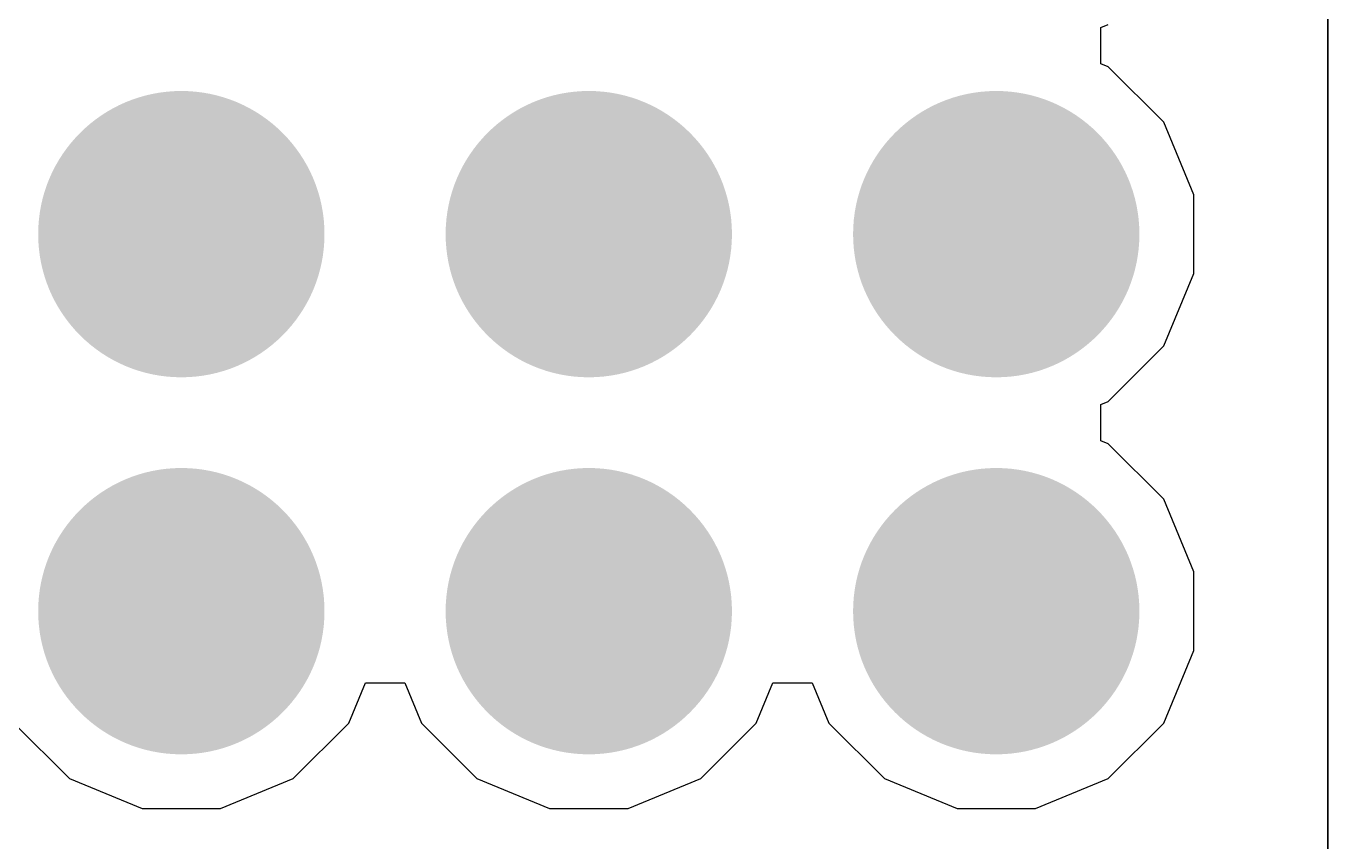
# Model space of a CAD drawing. Header units: inches. Extents: x -3 to 5259, y -3 to 5282.
# Drawn here: x 121.189 to 124.841, y 46.8 to 49.089 of the extents above; entities that cross this region are included whole.
import ezdxf

# ---------------------------------------------------------------- set-up
doc = ezdxf.new("R2010")
doc.units = ezdxf.units.IN
for name, color, linetype in [('Bottom Layer', 5, 'Continuous'), ('Bottom Solder', 6, 'Continuous'), ('Drill Drawing', 1, 'Continuous'), ('Layer 1', 16, 'Continuous'), ('Layer 2', 76, 'Continuous'), ('Top Layer', 1, 'Continuous'), ('Top Solder', 216, 'Continuous'), ('Via Holes', 16, 'Continuous')]:
    doc.layers.add(name, color=color, linetype=linetype)

msp = doc.modelspace()

# ---------------------------------------------------------------- hatches: boundary and pattern name
at = {"layer": 'Bottom Layer'}
h = msp.add_hatch(color=5, dxfattribs=at)
edge = h.paths.add_edge_path()
edge.add_arc((121.6245, 48.5048), 0.3, 0, 360)
h = msp.add_hatch(color=5, dxfattribs=at)
edge = h.paths.add_edge_path()
edge.add_arc((122.7675, 48.5048), 0.3, 0, 360)
h = msp.add_hatch(color=5, dxfattribs=at)
edge = h.paths.add_edge_path()
edge.add_arc((123.9105, 48.5048), 0.3, 0, 360)
h = msp.add_hatch(color=5, dxfattribs=at)
edge = h.paths.add_edge_path()
edge.add_arc((121.6245, 47.4471), 0.3, 0, 360)
h = msp.add_hatch(color=5, dxfattribs=at)
edge = h.paths.add_edge_path()
edge.add_arc((122.7675, 47.4471), 0.3, 0, 360)
h = msp.add_hatch(color=5, dxfattribs=at)
edge = h.paths.add_edge_path()
edge.add_arc((123.9105, 47.4471), 0.3, 0, 360)
at = {"layer": 'Bottom Solder'}
h = msp.add_hatch(color=6, dxfattribs=at)
edge = h.paths.add_edge_path()
edge.add_arc((121.6245, 48.5048), 0.4016, 0, 360)
h = msp.add_hatch(color=6, dxfattribs=at)
edge = h.paths.add_edge_path()
edge.add_arc((122.7675, 48.5048), 0.4016, 0, 360)
h = msp.add_hatch(color=6, dxfattribs=at)
edge = h.paths.add_edge_path()
edge.add_arc((123.9105, 48.5048), 0.4016, 0, 360)
h = msp.add_hatch(color=6, dxfattribs=at)
edge = h.paths.add_edge_path()
edge.add_arc((121.6245, 47.4471), 0.4016, 0, 360)
h = msp.add_hatch(color=6, dxfattribs=at)
edge = h.paths.add_edge_path()
edge.add_arc((122.7675, 47.4471), 0.4016, 0, 360)
h = msp.add_hatch(color=6, dxfattribs=at)
edge = h.paths.add_edge_path()
edge.add_arc((123.9105, 47.4471), 0.4016, 0, 360)
at = {"layer": 'Layer 1'}
h = msp.add_hatch(color=16, dxfattribs=at)
edge = h.paths.add_edge_path()
edge.add_arc((121.6245, 48.5048), 0.3, 0, 360)
h = msp.add_hatch(color=16, dxfattribs=at)
edge = h.paths.add_edge_path()
edge.add_arc((122.7675, 48.5048), 0.3, 0, 360)
h = msp.add_hatch(color=16, dxfattribs=at)
edge = h.paths.add_edge_path()
edge.add_arc((123.9105, 48.5048), 0.3, 0, 360)
h = msp.add_hatch(color=16, dxfattribs=at)
edge = h.paths.add_edge_path()
edge.add_arc((121.6245, 47.4471), 0.3, 0, 360)
h = msp.add_hatch(color=16, dxfattribs=at)
edge = h.paths.add_edge_path()
edge.add_arc((122.7675, 47.4471), 0.3, 0, 360)
h = msp.add_hatch(color=16, dxfattribs=at)
edge = h.paths.add_edge_path()
edge.add_arc((123.9105, 47.4471), 0.3, 0, 360)
at = {"layer": 'Layer 2'}
h = msp.add_hatch(color=76, dxfattribs=at)
edge = h.paths.add_edge_path()
edge.add_arc((121.6245, 48.5048), 0.3, 0, 360)
h = msp.add_hatch(color=76, dxfattribs=at)
edge = h.paths.add_edge_path()
edge.add_arc((122.7675, 48.5048), 0.3, 0, 360)
h = msp.add_hatch(color=76, dxfattribs=at)
edge = h.paths.add_edge_path()
edge.add_arc((123.9105, 48.5048), 0.3, 0, 360)
h = msp.add_hatch(color=76, dxfattribs=at)
edge = h.paths.add_edge_path()
edge.add_arc((121.6245, 47.4471), 0.3, 0, 360)
h = msp.add_hatch(color=76, dxfattribs=at)
edge = h.paths.add_edge_path()
edge.add_arc((122.7675, 47.4471), 0.3, 0, 360)
h = msp.add_hatch(color=76, dxfattribs=at)
edge = h.paths.add_edge_path()
edge.add_arc((123.9105, 47.4471), 0.3, 0, 360)
at = {"layer": 'Top Layer'}
h = msp.add_hatch(color=1, dxfattribs=at)
edge = h.paths.add_edge_path()
edge.add_arc((121.6245, 48.5048), 0.3, 0, 360)
h = msp.add_hatch(color=1, dxfattribs=at)
edge = h.paths.add_edge_path()
edge.add_arc((122.7675, 48.5048), 0.3, 0, 360)
h = msp.add_hatch(color=1, dxfattribs=at)
edge = h.paths.add_edge_path()
edge.add_arc((123.9105, 48.5048), 0.3, 0, 360)
h = msp.add_hatch(color=1, dxfattribs=at)
edge = h.paths.add_edge_path()
edge.add_arc((121.6245, 47.4471), 0.3, 0, 360)
h = msp.add_hatch(color=1, dxfattribs=at)
edge = h.paths.add_edge_path()
edge.add_arc((122.7675, 47.4471), 0.3, 0, 360)
h = msp.add_hatch(color=1, dxfattribs=at)
edge = h.paths.add_edge_path()
edge.add_arc((123.9105, 47.4471), 0.3, 0, 360)
at = {"layer": 'Top Solder'}
h = msp.add_hatch(color=216, dxfattribs=at)
edge = h.paths.add_edge_path()
edge.add_arc((121.6245, 48.5048), 0.4016, 0, 360)
h = msp.add_hatch(color=216, dxfattribs=at)
edge = h.paths.add_edge_path()
edge.add_arc((122.7675, 48.5048), 0.4016, 0, 360)
h = msp.add_hatch(color=216, dxfattribs=at)
edge = h.paths.add_edge_path()
edge.add_arc((123.9105, 48.5048), 0.4016, 0, 360)
h = msp.add_hatch(color=216, dxfattribs=at)
edge = h.paths.add_edge_path()
edge.add_arc((121.6245, 47.4471), 0.4016, 0, 360)
h = msp.add_hatch(color=216, dxfattribs=at)
edge = h.paths.add_edge_path()
edge.add_arc((122.7675, 47.4471), 0.4016, 0, 360)
h = msp.add_hatch(color=216, dxfattribs=at)
edge = h.paths.add_edge_path()
edge.add_arc((123.9105, 47.4471), 0.4016, 0, 360)
at = {"layer": 'Via Holes'}
h = msp.add_hatch(color=7, dxfattribs=at)
edge = h.paths.add_edge_path()
edge.add_arc((121.6245, 48.5048), 0.15, 0, 360)
h = msp.add_hatch(color=7, dxfattribs=at)
edge = h.paths.add_edge_path()
edge.add_arc((122.7675, 48.5048), 0.15, 0, 360)
h = msp.add_hatch(color=7, dxfattribs=at)
edge = h.paths.add_edge_path()
edge.add_arc((123.9105, 48.5048), 0.15, 0, 360)
h = msp.add_hatch(color=7, dxfattribs=at)
edge = h.paths.add_edge_path()
edge.add_arc((121.6245, 47.4471), 0.15, 0, 360)
h = msp.add_hatch(color=7, dxfattribs=at)
edge = h.paths.add_edge_path()
edge.add_arc((122.7675, 47.4471), 0.15, 0, 360)
h = msp.add_hatch(color=7, dxfattribs=at)
edge = h.paths.add_edge_path()
edge.add_arc((123.9105, 47.4471), 0.15, 0, 360)

# ---------------------------------------------------------------- linework, layer by layer
at = {"layer": 'Bottom Layer'}
for p, q in [((124.841, 50.6205), (124.841, 34.29)), ((124.841, 34.29), (124.841, 50.6205)), ((124.841, 34.29), (124.841, 50.6205))]:
    msp.add_line(p, q, dxfattribs=at)
at = {"layer": 'Drill Drawing'}
for points in [[(121.4975, 48.6318, 0.0508, 0.0508, 0), (121.4975, 48.7588, 0.0508, 0.0508, 0)], [(121.4975, 48.7588, 0.0508, 0.0508, 0), (121.7515, 48.7588, 0.0508, 0.0508, 0)], [(121.7515, 48.6318, 0.0508, 0.0508, 0), (121.7515, 48.7588, 0.0508, 0.0508, 0)], [(122.6405, 48.6318, 0.0508, 0.0508, 0), (122.6405, 48.7588, 0.0508, 0.0508, 0)], [(122.6405, 48.7588, 0.0508, 0.0508, 0), (122.8945, 48.7588, 0.0508, 0.0508, 0)], [(122.8945, 48.6318, 0.0508, 0.0508, 0), (122.8945, 48.7588, 0.0508, 0.0508, 0)], [(123.7835, 48.6318, 0.0508, 0.0508, 0), (123.7835, 48.7588, 0.0508, 0.0508, 0)], [(123.7835, 48.7588, 0.0508, 0.0508, 0), (124.0375, 48.7588, 0.0508, 0.0508, 0)], [(124.0375, 48.6318, 0.0508, 0.0508, 0), (124.0375, 48.7588, 0.0508, 0.0508, 0)], [(121.3705, 48.3778, 0.0508, 0.0508, 0), (121.3705, 48.6318, 0.0508, 0.0508, 0)], [(121.3705, 48.6318, 0.0508, 0.0508, 0), (121.4975, 48.6318, 0.0508, 0.0508, 0)], [(121.5483, 48.581, 0.0508, 0.0508, 0), (121.5483, 48.6572, 0.0508, 0.0508, 0)], [(121.5483, 48.6572, 0.0508, 0.0508, 0), (121.7007, 48.6572, 0.0508, 0.0508, 0)], [(121.7007, 48.581, 0.0508, 0.0508, 0), (121.7007, 48.6572, 0.0508, 0.0508, 0)], [(121.7515, 48.6318, 0.0508, 0.0508, 0), (121.8785, 48.6318, 0.0508, 0.0508, 0)], [(121.8785, 48.3778, 0.0508, 0.0508, 0), (121.8785, 48.6318, 0.0508, 0.0508, 0)], [(122.5135, 48.3778, 0.0508, 0.0508, 0), (122.5135, 48.6318, 0.0508, 0.0508, 0)], [(122.5135, 48.6318, 0.0508, 0.0508, 0), (122.6405, 48.6318, 0.0508, 0.0508, 0)], [(122.6913, 48.581, 0.0508, 0.0508, 0), (122.6913, 48.6572, 0.0508, 0.0508, 0)], [(122.6913, 48.6572, 0.0508, 0.0508, 0), (122.8437, 48.6572, 0.0508, 0.0508, 0)], [(122.8437, 48.581, 0.0508, 0.0508, 0), (122.8437, 48.6572, 0.0508, 0.0508, 0)], [(122.8945, 48.6318, 0.0508, 0.0508, 0), (123.0215, 48.6318, 0.0508, 0.0508, 0)], [(123.0215, 48.3778, 0.0508, 0.0508, 0), (123.0215, 48.6318, 0.0508, 0.0508, 0)], [(123.6565, 48.3778, 0.0508, 0.0508, 0), (123.6565, 48.6318, 0.0508, 0.0508, 0)], [(123.6565, 48.6318, 0.0508, 0.0508, 0), (123.7835, 48.6318, 0.0508, 0.0508, 0)], [(123.8343, 48.581, 0.0508, 0.0508, 0), (123.8343, 48.6572, 0.0508, 0.0508, 0)], [(123.8343, 48.6572, 0.0508, 0.0508, 0), (123.9867, 48.6572, 0.0508, 0.0508, 0)], [(123.9867, 48.581, 0.0508, 0.0508, 0), (123.9867, 48.6572, 0.0508, 0.0508, 0)], [(124.0375, 48.6318, 0.0508, 0.0508, 0), (124.1645, 48.6318, 0.0508, 0.0508, 0)], [(124.1645, 48.3778, 0.0508, 0.0508, 0), (124.1645, 48.6318, 0.0508, 0.0508, 0)], [(121.4721, 48.4286, 0.0508, 0.0508, 0), (121.4721, 48.581, 0.0508, 0.0508, 0)], [(121.4721, 48.581, 0.0508, 0.0508, 0), (121.5483, 48.581, 0.0508, 0.0508, 0)], [(121.7007, 48.581, 0.0508, 0.0508, 0), (121.7769, 48.581, 0.0508, 0.0508, 0)], [(121.7769, 48.4286, 0.0508, 0.0508, 0), (121.7769, 48.581, 0.0508, 0.0508, 0)], [(122.6151, 48.4286, 0.0508, 0.0508, 0), (122.6151, 48.581, 0.0508, 0.0508, 0)], [(122.6151, 48.581, 0.0508, 0.0508, 0), (122.6913, 48.581, 0.0508, 0.0508, 0)], [(122.8437, 48.581, 0.0508, 0.0508, 0), (122.9199, 48.581, 0.0508, 0.0508, 0)], [(122.9199, 48.4286, 0.0508, 0.0508, 0), (122.9199, 48.581, 0.0508, 0.0508, 0)], [(123.7581, 48.4286, 0.0508, 0.0508, 0), (123.7581, 48.581, 0.0508, 0.0508, 0)], [(123.7581, 48.581, 0.0508, 0.0508, 0), (123.8343, 48.581, 0.0508, 0.0508, 0)], [(123.9867, 48.581, 0.0508, 0.0508, 0), (124.0629, 48.581, 0.0508, 0.0508, 0)], [(124.0629, 48.4286, 0.0508, 0.0508, 0), (124.0629, 48.581, 0.0508, 0.0508, 0)], [(121.4721, 48.4286, 0.0508, 0.0508, 0), (121.5483, 48.4286, 0.0508, 0.0508, 0)], [(121.5483, 48.3524, 0.0508, 0.0508, 0), (121.5483, 48.4286, 0.0508, 0.0508, 0)], [(121.7007, 48.4286, 0.0508, 0.0508, 0), (121.7769, 48.4286, 0.0508, 0.0508, 0)], [(121.7007, 48.3524, 0.0508, 0.0508, 0), (121.7007, 48.4286, 0.0508, 0.0508, 0)], [(122.6151, 48.4286, 0.0508, 0.0508, 0), (122.6913, 48.4286, 0.0508, 0.0508, 0)], [(122.6913, 48.3524, 0.0508, 0.0508, 0), (122.6913, 48.4286, 0.0508, 0.0508, 0)], [(122.8437, 48.4286, 0.0508, 0.0508, 0), (122.9199, 48.4286, 0.0508, 0.0508, 0)], [(122.8437, 48.3524, 0.0508, 0.0508, 0), (122.8437, 48.4286, 0.0508, 0.0508, 0)], [(123.7581, 48.4286, 0.0508, 0.0508, 0), (123.8343, 48.4286, 0.0508, 0.0508, 0)], [(123.8343, 48.3524, 0.0508, 0.0508, 0), (123.8343, 48.4286, 0.0508, 0.0508, 0)], [(123.9867, 48.4286, 0.0508, 0.0508, 0), (124.0629, 48.4286, 0.0508, 0.0508, 0)], [(123.9867, 48.3524, 0.0508, 0.0508, 0), (123.9867, 48.4286, 0.0508, 0.0508, 0)], [(121.3705, 48.3778, 0.0508, 0.0508, 0), (121.4975, 48.3778, 0.0508, 0.0508, 0)], [(121.4975, 48.2508, 0.0508, 0.0508, 0), (121.4975, 48.3778, 0.0508, 0.0508, 0)], [(121.7515, 48.3778, 0.0508, 0.0508, 0), (121.8785, 48.3778, 0.0508, 0.0508, 0)], [(121.7515, 48.2508, 0.0508, 0.0508, 0), (121.7515, 48.3778, 0.0508, 0.0508, 0)], [(122.5135, 48.3778, 0.0508, 0.0508, 0), (122.6405, 48.3778, 0.0508, 0.0508, 0)], [(122.6405, 48.2508, 0.0508, 0.0508, 0), (122.6405, 48.3778, 0.0508, 0.0508, 0)], [(122.8945, 48.3778, 0.0508, 0.0508, 0), (123.0215, 48.3778, 0.0508, 0.0508, 0)], [(122.8945, 48.2508, 0.0508, 0.0508, 0), (122.8945, 48.3778, 0.0508, 0.0508, 0)], [(123.6565, 48.3778, 0.0508, 0.0508, 0), (123.7835, 48.3778, 0.0508, 0.0508, 0)], [(123.7835, 48.2508, 0.0508, 0.0508, 0), (123.7835, 48.3778, 0.0508, 0.0508, 0)], [(124.0375, 48.3778, 0.0508, 0.0508, 0), (124.1645, 48.3778, 0.0508, 0.0508, 0)], [(124.0375, 48.2508, 0.0508, 0.0508, 0), (124.0375, 48.3778, 0.0508, 0.0508, 0)], [(121.5483, 48.3524, 0.0508, 0.0508, 0), (121.7007, 48.3524, 0.0508, 0.0508, 0)], [(122.6913, 48.3524, 0.0508, 0.0508, 0), (122.8437, 48.3524, 0.0508, 0.0508, 0)], [(123.8343, 48.3524, 0.0508, 0.0508, 0), (123.9867, 48.3524, 0.0508, 0.0508, 0)], [(121.4975, 48.2508, 0.0508, 0.0508, 0), (121.7515, 48.2508, 0.0508, 0.0508, 0)], [(122.6405, 48.2508, 0.0508, 0.0508, 0), (122.8945, 48.2508, 0.0508, 0.0508, 0)], [(123.7835, 48.2508, 0.0508, 0.0508, 0), (124.0375, 48.2508, 0.0508, 0.0508, 0)], [(121.4975, 47.5741, 0.0508, 0.0508, 0), (121.4975, 47.7011, 0.0508, 0.0508, 0)], [(121.4975, 47.7011, 0.0508, 0.0508, 0), (121.7515, 47.7011, 0.0508, 0.0508, 0)], [(121.7515, 47.5741, 0.0508, 0.0508, 0), (121.7515, 47.7011, 0.0508, 0.0508, 0)], [(122.6405, 47.5741, 0.0508, 0.0508, 0), (122.6405, 47.7011, 0.0508, 0.0508, 0)], [(122.6405, 47.7011, 0.0508, 0.0508, 0), (122.8945, 47.7011, 0.0508, 0.0508, 0)], [(122.8945, 47.5741, 0.0508, 0.0508, 0), (122.8945, 47.7011, 0.0508, 0.0508, 0)], [(123.7835, 47.5741, 0.0508, 0.0508, 0), (123.7835, 47.7011, 0.0508, 0.0508, 0)], [(123.7835, 47.7011, 0.0508, 0.0508, 0), (124.0375, 47.7011, 0.0508, 0.0508, 0)], [(124.0375, 47.5741, 0.0508, 0.0508, 0), (124.0375, 47.7011, 0.0508, 0.0508, 0)], [(121.5483, 47.5233, 0.0508, 0.0508, 0), (121.5483, 47.5995, 0.0508, 0.0508, 0)], [(121.5483, 47.5995, 0.0508, 0.0508, 0), (121.7007, 47.5995, 0.0508, 0.0508, 0)], [(121.7007, 47.5233, 0.0508, 0.0508, 0), (121.7007, 47.5995, 0.0508, 0.0508, 0)], [(122.6913, 47.5233, 0.0508, 0.0508, 0), (122.6913, 47.5995, 0.0508, 0.0508, 0)], [(122.6913, 47.5995, 0.0508, 0.0508, 0), (122.8437, 47.5995, 0.0508, 0.0508, 0)], [(122.8437, 47.5233, 0.0508, 0.0508, 0), (122.8437, 47.5995, 0.0508, 0.0508, 0)], [(123.8343, 47.5233, 0.0508, 0.0508, 0), (123.8343, 47.5995, 0.0508, 0.0508, 0)], [(123.8343, 47.5995, 0.0508, 0.0508, 0), (123.9867, 47.5995, 0.0508, 0.0508, 0)], [(123.9867, 47.5233, 0.0508, 0.0508, 0), (123.9867, 47.5995, 0.0508, 0.0508, 0)], [(121.3705, 47.3201, 0.0508, 0.0508, 0), (121.3705, 47.5741, 0.0508, 0.0508, 0)], [(121.3705, 47.5741, 0.0508, 0.0508, 0), (121.4975, 47.5741, 0.0508, 0.0508, 0)], [(121.7515, 47.5741, 0.0508, 0.0508, 0), (121.8785, 47.5741, 0.0508, 0.0508, 0)], [(121.8785, 47.3201, 0.0508, 0.0508, 0), (121.8785, 47.5741, 0.0508, 0.0508, 0)], [(122.5135, 47.3201, 0.0508, 0.0508, 0), (122.5135, 47.5741, 0.0508, 0.0508, 0)], [(122.5135, 47.5741, 0.0508, 0.0508, 0), (122.6405, 47.5741, 0.0508, 0.0508, 0)], [(122.8945, 47.5741, 0.0508, 0.0508, 0), (123.0215, 47.5741, 0.0508, 0.0508, 0)], [(123.0215, 47.3201, 0.0508, 0.0508, 0), (123.0215, 47.5741, 0.0508, 0.0508, 0)], [(123.6565, 47.3201, 0.0508, 0.0508, 0), (123.6565, 47.5741, 0.0508, 0.0508, 0)], [(123.6565, 47.5741, 0.0508, 0.0508, 0), (123.7835, 47.5741, 0.0508, 0.0508, 0)], [(124.0375, 47.5741, 0.0508, 0.0508, 0), (124.1645, 47.5741, 0.0508, 0.0508, 0)], [(124.1645, 47.3201, 0.0508, 0.0508, 0), (124.1645, 47.5741, 0.0508, 0.0508, 0)], [(121.4721, 47.3709, 0.0508, 0.0508, 0), (121.4721, 47.5233, 0.0508, 0.0508, 0)], [(121.4721, 47.5233, 0.0508, 0.0508, 0), (121.5483, 47.5233, 0.0508, 0.0508, 0)], [(121.7007, 47.5233, 0.0508, 0.0508, 0), (121.7769, 47.5233, 0.0508, 0.0508, 0)], [(121.7769, 47.3709, 0.0508, 0.0508, 0), (121.7769, 47.5233, 0.0508, 0.0508, 0)], [(122.6151, 47.3709, 0.0508, 0.0508, 0), (122.6151, 47.5233, 0.0508, 0.0508, 0)], [(122.6151, 47.5233, 0.0508, 0.0508, 0), (122.6913, 47.5233, 0.0508, 0.0508, 0)], [(122.8437, 47.5233, 0.0508, 0.0508, 0), (122.9199, 47.5233, 0.0508, 0.0508, 0)], [(122.9199, 47.3709, 0.0508, 0.0508, 0), (122.9199, 47.5233, 0.0508, 0.0508, 0)], [(123.7581, 47.3709, 0.0508, 0.0508, 0), (123.7581, 47.5233, 0.0508, 0.0508, 0)], [(123.7581, 47.5233, 0.0508, 0.0508, 0), (123.8343, 47.5233, 0.0508, 0.0508, 0)], [(123.9867, 47.5233, 0.0508, 0.0508, 0), (124.0629, 47.5233, 0.0508, 0.0508, 0)], [(124.0629, 47.3709, 0.0508, 0.0508, 0), (124.0629, 47.5233, 0.0508, 0.0508, 0)], [(121.4721, 47.3709, 0.0508, 0.0508, 0), (121.5483, 47.3709, 0.0508, 0.0508, 0)], [(121.5483, 47.2947, 0.0508, 0.0508, 0), (121.5483, 47.3709, 0.0508, 0.0508, 0)], [(121.7007, 47.3709, 0.0508, 0.0508, 0), (121.7769, 47.3709, 0.0508, 0.0508, 0)], [(121.7007, 47.2947, 0.0508, 0.0508, 0), (121.7007, 47.3709, 0.0508, 0.0508, 0)], [(122.6151, 47.3709, 0.0508, 0.0508, 0), (122.6913, 47.3709, 0.0508, 0.0508, 0)], [(122.6913, 47.2947, 0.0508, 0.0508, 0), (122.6913, 47.3709, 0.0508, 0.0508, 0)], [(122.8437, 47.3709, 0.0508, 0.0508, 0), (122.9199, 47.3709, 0.0508, 0.0508, 0)], [(122.8437, 47.2947, 0.0508, 0.0508, 0), (122.8437, 47.3709, 0.0508, 0.0508, 0)], [(123.7581, 47.3709, 0.0508, 0.0508, 0), (123.8343, 47.3709, 0.0508, 0.0508, 0)], [(123.8343, 47.2947, 0.0508, 0.0508, 0), (123.8343, 47.3709, 0.0508, 0.0508, 0)], [(123.9867, 47.3709, 0.0508, 0.0508, 0), (124.0629, 47.3709, 0.0508, 0.0508, 0)], [(123.9867, 47.2947, 0.0508, 0.0508, 0), (123.9867, 47.3709, 0.0508, 0.0508, 0)], [(121.3705, 47.3201, 0.0508, 0.0508, 0), (121.4975, 47.3201, 0.0508, 0.0508, 0)], [(121.4975, 47.1931, 0.0508, 0.0508, 0), (121.4975, 47.3201, 0.0508, 0.0508, 0)], [(121.7515, 47.3201, 0.0508, 0.0508, 0), (121.8785, 47.3201, 0.0508, 0.0508, 0)], [(121.7515, 47.1931, 0.0508, 0.0508, 0), (121.7515, 47.3201, 0.0508, 0.0508, 0)], [(122.5135, 47.3201, 0.0508, 0.0508, 0), (122.6405, 47.3201, 0.0508, 0.0508, 0)], [(122.6405, 47.1931, 0.0508, 0.0508, 0), (122.6405, 47.3201, 0.0508, 0.0508, 0)], [(122.8945, 47.3201, 0.0508, 0.0508, 0), (123.0215, 47.3201, 0.0508, 0.0508, 0)], [(122.8945, 47.1931, 0.0508, 0.0508, 0), (122.8945, 47.3201, 0.0508, 0.0508, 0)], [(123.6565, 47.3201, 0.0508, 0.0508, 0), (123.7835, 47.3201, 0.0508, 0.0508, 0)], [(123.7835, 47.1931, 0.0508, 0.0508, 0), (123.7835, 47.3201, 0.0508, 0.0508, 0)], [(124.0375, 47.3201, 0.0508, 0.0508, 0), (124.1645, 47.3201, 0.0508, 0.0508, 0)], [(124.0375, 47.1931, 0.0508, 0.0508, 0), (124.0375, 47.3201, 0.0508, 0.0508, 0)], [(121.5483, 47.2947, 0.0508, 0.0508, 0), (121.7007, 47.2947, 0.0508, 0.0508, 0)], [(122.6913, 47.2947, 0.0508, 0.0508, 0), (122.8437, 47.2947, 0.0508, 0.0508, 0)], [(123.8343, 47.2947, 0.0508, 0.0508, 0), (123.9867, 47.2947, 0.0508, 0.0508, 0)], [(121.4975, 47.1931, 0.0508, 0.0508, 0), (121.7515, 47.1931, 0.0508, 0.0508, 0)], [(122.6405, 47.1931, 0.0508, 0.0508, 0), (122.8945, 47.1931, 0.0508, 0.0508, 0)], [(123.7835, 47.1931, 0.0508, 0.0508, 0), (124.0375, 47.1931, 0.0508, 0.0508, 0)]]:
    msp.add_lwpolyline(points, format="xyseb", dxfattribs=at)
for points in [[(121.4848, 48.7588, 0.0254, 0.0254, 1), (121.5102, 48.7588, 0.0254, 0.0254, 1)], [(121.4848, 48.7588, 0.0254, 0.0254, 1), (121.5102, 48.7588, 0.0254, 0.0254, 1)], [(121.7388, 48.7588, 0.0254, 0.0254, 1), (121.7642, 48.7588, 0.0254, 0.0254, 1)], [(121.7388, 48.7588, 0.0254, 0.0254, 1), (121.7642, 48.7588, 0.0254, 0.0254, 1)], [(122.6278, 48.7588, 0.0254, 0.0254, 1), (122.6532, 48.7588, 0.0254, 0.0254, 1)], [(122.6278, 48.7588, 0.0254, 0.0254, 1), (122.6532, 48.7588, 0.0254, 0.0254, 1)], [(122.8818, 48.7588, 0.0254, 0.0254, 1), (122.9072, 48.7588, 0.0254, 0.0254, 1)], [(122.8818, 48.7588, 0.0254, 0.0254, 1), (122.9072, 48.7588, 0.0254, 0.0254, 1)], [(123.7708, 48.7588, 0.0254, 0.0254, 1), (123.7962, 48.7588, 0.0254, 0.0254, 1)], [(123.7708, 48.7588, 0.0254, 0.0254, 1), (123.7962, 48.7588, 0.0254, 0.0254, 1)], [(124.0248, 48.7588, 0.0254, 0.0254, 1), (124.0502, 48.7588, 0.0254, 0.0254, 1)], [(124.0248, 48.7588, 0.0254, 0.0254, 1), (124.0502, 48.7588, 0.0254, 0.0254, 1)], [(121.3578, 48.6318, 0.0254, 0.0254, 1), (121.3832, 48.6318, 0.0254, 0.0254, 1)], [(121.3578, 48.6318, 0.0254, 0.0254, 1), (121.3832, 48.6318, 0.0254, 0.0254, 1)], [(121.4848, 48.6318, 0.0254, 0.0254, 1), (121.5102, 48.6318, 0.0254, 0.0254, 1)], [(121.4848, 48.6318, 0.0254, 0.0254, 1), (121.5102, 48.6318, 0.0254, 0.0254, 1)], [(121.5356, 48.6572, 0.0254, 0.0254, 1), (121.561, 48.6572, 0.0254, 0.0254, 1)], [(121.5356, 48.6572, 0.0254, 0.0254, 1), (121.561, 48.6572, 0.0254, 0.0254, 1)], [(121.688, 48.6572, 0.0254, 0.0254, 1), (121.7134, 48.6572, 0.0254, 0.0254, 1)], [(121.688, 48.6572, 0.0254, 0.0254, 1), (121.7134, 48.6572, 0.0254, 0.0254, 1)], [(121.7388, 48.6318, 0.0254, 0.0254, 1), (121.7642, 48.6318, 0.0254, 0.0254, 1)], [(121.7388, 48.6318, 0.0254, 0.0254, 1), (121.7642, 48.6318, 0.0254, 0.0254, 1)], [(121.8658, 48.6318, 0.0254, 0.0254, 1), (121.8912, 48.6318, 0.0254, 0.0254, 1)], [(121.8658, 48.6318, 0.0254, 0.0254, 1), (121.8912, 48.6318, 0.0254, 0.0254, 1)], [(122.5008, 48.6318, 0.0254, 0.0254, 1), (122.5262, 48.6318, 0.0254, 0.0254, 1)], [(122.5008, 48.6318, 0.0254, 0.0254, 1), (122.5262, 48.6318, 0.0254, 0.0254, 1)], [(122.6278, 48.6318, 0.0254, 0.0254, 1), (122.6532, 48.6318, 0.0254, 0.0254, 1)], [(122.6278, 48.6318, 0.0254, 0.0254, 1), (122.6532, 48.6318, 0.0254, 0.0254, 1)], [(122.6786, 48.6572, 0.0254, 0.0254, 1), (122.704, 48.6572, 0.0254, 0.0254, 1)], [(122.6786, 48.6572, 0.0254, 0.0254, 1), (122.704, 48.6572, 0.0254, 0.0254, 1)], [(122.831, 48.6572, 0.0254, 0.0254, 1), (122.8564, 48.6572, 0.0254, 0.0254, 1)], [(122.831, 48.6572, 0.0254, 0.0254, 1), (122.8564, 48.6572, 0.0254, 0.0254, 1)], [(122.8818, 48.6318, 0.0254, 0.0254, 1), (122.9072, 48.6318, 0.0254, 0.0254, 1)], [(122.8818, 48.6318, 0.0254, 0.0254, 1), (122.9072, 48.6318, 0.0254, 0.0254, 1)], [(123.0088, 48.6318, 0.0254, 0.0254, 1), (123.0342, 48.6318, 0.0254, 0.0254, 1)], [(123.0088, 48.6318, 0.0254, 0.0254, 1), (123.0342, 48.6318, 0.0254, 0.0254, 1)], [(123.6438, 48.6318, 0.0254, 0.0254, 1), (123.6692, 48.6318, 0.0254, 0.0254, 1)], [(123.6438, 48.6318, 0.0254, 0.0254, 1), (123.6692, 48.6318, 0.0254, 0.0254, 1)], [(123.7708, 48.6318, 0.0254, 0.0254, 1), (123.7962, 48.6318, 0.0254, 0.0254, 1)], [(123.7708, 48.6318, 0.0254, 0.0254, 1), (123.7962, 48.6318, 0.0254, 0.0254, 1)], [(123.8216, 48.6572, 0.0254, 0.0254, 1), (123.847, 48.6572, 0.0254, 0.0254, 1)], [(123.8216, 48.6572, 0.0254, 0.0254, 1), (123.847, 48.6572, 0.0254, 0.0254, 1)], [(123.974, 48.6572, 0.0254, 0.0254, 1), (123.9994, 48.6572, 0.0254, 0.0254, 1)], [(123.974, 48.6572, 0.0254, 0.0254, 1), (123.9994, 48.6572, 0.0254, 0.0254, 1)], [(124.0248, 48.6318, 0.0254, 0.0254, 1), (124.0502, 48.6318, 0.0254, 0.0254, 1)], [(124.0248, 48.6318, 0.0254, 0.0254, 1), (124.0502, 48.6318, 0.0254, 0.0254, 1)], [(124.1518, 48.6318, 0.0254, 0.0254, 1), (124.1772, 48.6318, 0.0254, 0.0254, 1)], [(124.1518, 48.6318, 0.0254, 0.0254, 1), (124.1772, 48.6318, 0.0254, 0.0254, 1)], [(121.4594, 48.581, 0.0254, 0.0254, 1), (121.4848, 48.581, 0.0254, 0.0254, 1)], [(121.4594, 48.581, 0.0254, 0.0254, 1), (121.4848, 48.581, 0.0254, 0.0254, 1)], [(121.5356, 48.581, 0.0254, 0.0254, 1), (121.561, 48.581, 0.0254, 0.0254, 1)], [(121.5356, 48.581, 0.0254, 0.0254, 1), (121.561, 48.581, 0.0254, 0.0254, 1)], [(121.688, 48.581, 0.0254, 0.0254, 1), (121.7134, 48.581, 0.0254, 0.0254, 1)], [(121.688, 48.581, 0.0254, 0.0254, 1), (121.7134, 48.581, 0.0254, 0.0254, 1)], [(121.7642, 48.581, 0.0254, 0.0254, 1), (121.7896, 48.581, 0.0254, 0.0254, 1)], [(121.7642, 48.581, 0.0254, 0.0254, 1), (121.7896, 48.581, 0.0254, 0.0254, 1)], [(122.6024, 48.581, 0.0254, 0.0254, 1), (122.6278, 48.581, 0.0254, 0.0254, 1)], [(122.6024, 48.581, 0.0254, 0.0254, 1), (122.6278, 48.581, 0.0254, 0.0254, 1)], [(122.6786, 48.581, 0.0254, 0.0254, 1), (122.704, 48.581, 0.0254, 0.0254, 1)], [(122.6786, 48.581, 0.0254, 0.0254, 1), (122.704, 48.581, 0.0254, 0.0254, 1)], [(122.831, 48.581, 0.0254, 0.0254, 1), (122.8564, 48.581, 0.0254, 0.0254, 1)], [(122.831, 48.581, 0.0254, 0.0254, 1), (122.8564, 48.581, 0.0254, 0.0254, 1)], [(122.9072, 48.581, 0.0254, 0.0254, 1), (122.9326, 48.581, 0.0254, 0.0254, 1)], [(122.9072, 48.581, 0.0254, 0.0254, 1), (122.9326, 48.581, 0.0254, 0.0254, 1)], [(123.7454, 48.581, 0.0254, 0.0254, 1), (123.7708, 48.581, 0.0254, 0.0254, 1)], [(123.7454, 48.581, 0.0254, 0.0254, 1), (123.7708, 48.581, 0.0254, 0.0254, 1)], [(123.8216, 48.581, 0.0254, 0.0254, 1), (123.847, 48.581, 0.0254, 0.0254, 1)], [(123.8216, 48.581, 0.0254, 0.0254, 1), (123.847, 48.581, 0.0254, 0.0254, 1)], [(123.974, 48.581, 0.0254, 0.0254, 1), (123.9994, 48.581, 0.0254, 0.0254, 1)], [(123.974, 48.581, 0.0254, 0.0254, 1), (123.9994, 48.581, 0.0254, 0.0254, 1)], [(124.0502, 48.581, 0.0254, 0.0254, 1), (124.0756, 48.581, 0.0254, 0.0254, 1)], [(124.0502, 48.581, 0.0254, 0.0254, 1), (124.0756, 48.581, 0.0254, 0.0254, 1)], [(121.4594, 48.4286, 0.0254, 0.0254, 1), (121.4848, 48.4286, 0.0254, 0.0254, 1)], [(121.4594, 48.4286, 0.0254, 0.0254, 1), (121.4848, 48.4286, 0.0254, 0.0254, 1)], [(121.5356, 48.4286, 0.0254, 0.0254, 1), (121.561, 48.4286, 0.0254, 0.0254, 1)], [(121.5356, 48.4286, 0.0254, 0.0254, 1), (121.561, 48.4286, 0.0254, 0.0254, 1)], [(121.688, 48.4286, 0.0254, 0.0254, 1), (121.7134, 48.4286, 0.0254, 0.0254, 1)], [(121.688, 48.4286, 0.0254, 0.0254, 1), (121.7134, 48.4286, 0.0254, 0.0254, 1)], [(121.7642, 48.4286, 0.0254, 0.0254, 1), (121.7896, 48.4286, 0.0254, 0.0254, 1)], [(121.7642, 48.4286, 0.0254, 0.0254, 1), (121.7896, 48.4286, 0.0254, 0.0254, 1)], [(122.6024, 48.4286, 0.0254, 0.0254, 1), (122.6278, 48.4286, 0.0254, 0.0254, 1)], [(122.6024, 48.4286, 0.0254, 0.0254, 1), (122.6278, 48.4286, 0.0254, 0.0254, 1)], [(122.6786, 48.4286, 0.0254, 0.0254, 1), (122.704, 48.4286, 0.0254, 0.0254, 1)], [(122.6786, 48.4286, 0.0254, 0.0254, 1), (122.704, 48.4286, 0.0254, 0.0254, 1)], [(122.831, 48.4286, 0.0254, 0.0254, 1), (122.8564, 48.4286, 0.0254, 0.0254, 1)], [(122.831, 48.4286, 0.0254, 0.0254, 1), (122.8564, 48.4286, 0.0254, 0.0254, 1)], [(122.9072, 48.4286, 0.0254, 0.0254, 1), (122.9326, 48.4286, 0.0254, 0.0254, 1)], [(122.9072, 48.4286, 0.0254, 0.0254, 1), (122.9326, 48.4286, 0.0254, 0.0254, 1)], [(123.7454, 48.4286, 0.0254, 0.0254, 1), (123.7708, 48.4286, 0.0254, 0.0254, 1)], [(123.7454, 48.4286, 0.0254, 0.0254, 1), (123.7708, 48.4286, 0.0254, 0.0254, 1)], [(123.8216, 48.4286, 0.0254, 0.0254, 1), (123.847, 48.4286, 0.0254, 0.0254, 1)], [(123.8216, 48.4286, 0.0254, 0.0254, 1), (123.847, 48.4286, 0.0254, 0.0254, 1)], [(123.974, 48.4286, 0.0254, 0.0254, 1), (123.9994, 48.4286, 0.0254, 0.0254, 1)], [(123.974, 48.4286, 0.0254, 0.0254, 1), (123.9994, 48.4286, 0.0254, 0.0254, 1)], [(124.0502, 48.4286, 0.0254, 0.0254, 1), (124.0756, 48.4286, 0.0254, 0.0254, 1)], [(124.0502, 48.4286, 0.0254, 0.0254, 1), (124.0756, 48.4286, 0.0254, 0.0254, 1)], [(121.3578, 48.3778, 0.0254, 0.0254, 1), (121.3832, 48.3778, 0.0254, 0.0254, 1)], [(121.3578, 48.3778, 0.0254, 0.0254, 1), (121.3832, 48.3778, 0.0254, 0.0254, 1)], [(121.4848, 48.3778, 0.0254, 0.0254, 1), (121.5102, 48.3778, 0.0254, 0.0254, 1)], [(121.4848, 48.3778, 0.0254, 0.0254, 1), (121.5102, 48.3778, 0.0254, 0.0254, 1)], [(121.7388, 48.3778, 0.0254, 0.0254, 1), (121.7642, 48.3778, 0.0254, 0.0254, 1)], [(121.7388, 48.3778, 0.0254, 0.0254, 1), (121.7642, 48.3778, 0.0254, 0.0254, 1)], [(121.8658, 48.3778, 0.0254, 0.0254, 1), (121.8912, 48.3778, 0.0254, 0.0254, 1)], [(121.8658, 48.3778, 0.0254, 0.0254, 1), (121.8912, 48.3778, 0.0254, 0.0254, 1)], [(122.5008, 48.3778, 0.0254, 0.0254, 1), (122.5262, 48.3778, 0.0254, 0.0254, 1)], [(122.5008, 48.3778, 0.0254, 0.0254, 1), (122.5262, 48.3778, 0.0254, 0.0254, 1)], [(122.6278, 48.3778, 0.0254, 0.0254, 1), (122.6532, 48.3778, 0.0254, 0.0254, 1)], [(122.6278, 48.3778, 0.0254, 0.0254, 1), (122.6532, 48.3778, 0.0254, 0.0254, 1)], [(122.8818, 48.3778, 0.0254, 0.0254, 1), (122.9072, 48.3778, 0.0254, 0.0254, 1)], [(122.8818, 48.3778, 0.0254, 0.0254, 1), (122.9072, 48.3778, 0.0254, 0.0254, 1)], [(123.0088, 48.3778, 0.0254, 0.0254, 1), (123.0342, 48.3778, 0.0254, 0.0254, 1)], [(123.0088, 48.3778, 0.0254, 0.0254, 1), (123.0342, 48.3778, 0.0254, 0.0254, 1)], [(123.6438, 48.3778, 0.0254, 0.0254, 1), (123.6692, 48.3778, 0.0254, 0.0254, 1)], [(123.6438, 48.3778, 0.0254, 0.0254, 1), (123.6692, 48.3778, 0.0254, 0.0254, 1)], [(123.7708, 48.3778, 0.0254, 0.0254, 1), (123.7962, 48.3778, 0.0254, 0.0254, 1)], [(123.7708, 48.3778, 0.0254, 0.0254, 1), (123.7962, 48.3778, 0.0254, 0.0254, 1)], [(124.0248, 48.3778, 0.0254, 0.0254, 1), (124.0502, 48.3778, 0.0254, 0.0254, 1)], [(124.0248, 48.3778, 0.0254, 0.0254, 1), (124.0502, 48.3778, 0.0254, 0.0254, 1)], [(124.1518, 48.3778, 0.0254, 0.0254, 1), (124.1772, 48.3778, 0.0254, 0.0254, 1)], [(124.1518, 48.3778, 0.0254, 0.0254, 1), (124.1772, 48.3778, 0.0254, 0.0254, 1)], [(121.5356, 48.3524, 0.0254, 0.0254, 1), (121.561, 48.3524, 0.0254, 0.0254, 1)], [(121.5356, 48.3524, 0.0254, 0.0254, 1), (121.561, 48.3524, 0.0254, 0.0254, 1)], [(121.688, 48.3524, 0.0254, 0.0254, 1), (121.7134, 48.3524, 0.0254, 0.0254, 1)], [(121.688, 48.3524, 0.0254, 0.0254, 1), (121.7134, 48.3524, 0.0254, 0.0254, 1)], [(122.6786, 48.3524, 0.0254, 0.0254, 1), (122.704, 48.3524, 0.0254, 0.0254, 1)], [(122.6786, 48.3524, 0.0254, 0.0254, 1), (122.704, 48.3524, 0.0254, 0.0254, 1)], [(122.831, 48.3524, 0.0254, 0.0254, 1), (122.8564, 48.3524, 0.0254, 0.0254, 1)], [(122.831, 48.3524, 0.0254, 0.0254, 1), (122.8564, 48.3524, 0.0254, 0.0254, 1)], [(123.8216, 48.3524, 0.0254, 0.0254, 1), (123.847, 48.3524, 0.0254, 0.0254, 1)], [(123.8216, 48.3524, 0.0254, 0.0254, 1), (123.847, 48.3524, 0.0254, 0.0254, 1)], [(123.974, 48.3524, 0.0254, 0.0254, 1), (123.9994, 48.3524, 0.0254, 0.0254, 1)], [(123.974, 48.3524, 0.0254, 0.0254, 1), (123.9994, 48.3524, 0.0254, 0.0254, 1)], [(121.4848, 48.2508, 0.0254, 0.0254, 1), (121.5102, 48.2508, 0.0254, 0.0254, 1)], [(121.4848, 48.2508, 0.0254, 0.0254, 1), (121.5102, 48.2508, 0.0254, 0.0254, 1)], [(121.7388, 48.2508, 0.0254, 0.0254, 1), (121.7642, 48.2508, 0.0254, 0.0254, 1)], [(121.7388, 48.2508, 0.0254, 0.0254, 1), (121.7642, 48.2508, 0.0254, 0.0254, 1)], [(122.6278, 48.2508, 0.0254, 0.0254, 1), (122.6532, 48.2508, 0.0254, 0.0254, 1)], [(122.6278, 48.2508, 0.0254, 0.0254, 1), (122.6532, 48.2508, 0.0254, 0.0254, 1)], [(122.8818, 48.2508, 0.0254, 0.0254, 1), (122.9072, 48.2508, 0.0254, 0.0254, 1)], [(122.8818, 48.2508, 0.0254, 0.0254, 1), (122.9072, 48.2508, 0.0254, 0.0254, 1)], [(123.7708, 48.2508, 0.0254, 0.0254, 1), (123.7962, 48.2508, 0.0254, 0.0254, 1)], [(123.7708, 48.2508, 0.0254, 0.0254, 1), (123.7962, 48.2508, 0.0254, 0.0254, 1)], [(124.0248, 48.2508, 0.0254, 0.0254, 1), (124.0502, 48.2508, 0.0254, 0.0254, 1)], [(124.0248, 48.2508, 0.0254, 0.0254, 1), (124.0502, 48.2508, 0.0254, 0.0254, 1)], [(121.4848, 47.7011, 0.0254, 0.0254, 1), (121.5102, 47.7011, 0.0254, 0.0254, 1)], [(121.4848, 47.7011, 0.0254, 0.0254, 1), (121.5102, 47.7011, 0.0254, 0.0254, 1)], [(121.7388, 47.7011, 0.0254, 0.0254, 1), (121.7642, 47.7011, 0.0254, 0.0254, 1)], [(121.7388, 47.7011, 0.0254, 0.0254, 1), (121.7642, 47.7011, 0.0254, 0.0254, 1)], [(122.6278, 47.7011, 0.0254, 0.0254, 1), (122.6532, 47.7011, 0.0254, 0.0254, 1)], [(122.6278, 47.7011, 0.0254, 0.0254, 1), (122.6532, 47.7011, 0.0254, 0.0254, 1)], [(122.8818, 47.7011, 0.0254, 0.0254, 1), (122.9072, 47.7011, 0.0254, 0.0254, 1)], [(122.8818, 47.7011, 0.0254, 0.0254, 1), (122.9072, 47.7011, 0.0254, 0.0254, 1)], [(123.7708, 47.7011, 0.0254, 0.0254, 1), (123.7962, 47.7011, 0.0254, 0.0254, 1)], [(123.7708, 47.7011, 0.0254, 0.0254, 1), (123.7962, 47.7011, 0.0254, 0.0254, 1)], [(124.0248, 47.7011, 0.0254, 0.0254, 1), (124.0502, 47.7011, 0.0254, 0.0254, 1)], [(124.0248, 47.7011, 0.0254, 0.0254, 1), (124.0502, 47.7011, 0.0254, 0.0254, 1)], [(121.5356, 47.5995, 0.0254, 0.0254, 1), (121.561, 47.5995, 0.0254, 0.0254, 1)], [(121.5356, 47.5995, 0.0254, 0.0254, 1), (121.561, 47.5995, 0.0254, 0.0254, 1)], [(121.688, 47.5995, 0.0254, 0.0254, 1), (121.7134, 47.5995, 0.0254, 0.0254, 1)], [(121.688, 47.5995, 0.0254, 0.0254, 1), (121.7134, 47.5995, 0.0254, 0.0254, 1)], [(122.6786, 47.5995, 0.0254, 0.0254, 1), (122.704, 47.5995, 0.0254, 0.0254, 1)], [(122.6786, 47.5995, 0.0254, 0.0254, 1), (122.704, 47.5995, 0.0254, 0.0254, 1)], [(122.831, 47.5995, 0.0254, 0.0254, 1), (122.8564, 47.5995, 0.0254, 0.0254, 1)], [(122.831, 47.5995, 0.0254, 0.0254, 1), (122.8564, 47.5995, 0.0254, 0.0254, 1)], [(123.8216, 47.5995, 0.0254, 0.0254, 1), (123.847, 47.5995, 0.0254, 0.0254, 1)], [(123.8216, 47.5995, 0.0254, 0.0254, 1), (123.847, 47.5995, 0.0254, 0.0254, 1)], [(123.974, 47.5995, 0.0254, 0.0254, 1), (123.9994, 47.5995, 0.0254, 0.0254, 1)], [(123.974, 47.5995, 0.0254, 0.0254, 1), (123.9994, 47.5995, 0.0254, 0.0254, 1)], [(121.3578, 47.5741, 0.0254, 0.0254, 1), (121.3832, 47.5741, 0.0254, 0.0254, 1)], [(121.3578, 47.5741, 0.0254, 0.0254, 1), (121.3832, 47.5741, 0.0254, 0.0254, 1)], [(121.4848, 47.5741, 0.0254, 0.0254, 1), (121.5102, 47.5741, 0.0254, 0.0254, 1)], [(121.4848, 47.5741, 0.0254, 0.0254, 1), (121.5102, 47.5741, 0.0254, 0.0254, 1)], [(121.7388, 47.5741, 0.0254, 0.0254, 1), (121.7642, 47.5741, 0.0254, 0.0254, 1)], [(121.7388, 47.5741, 0.0254, 0.0254, 1), (121.7642, 47.5741, 0.0254, 0.0254, 1)], [(121.8658, 47.5741, 0.0254, 0.0254, 1), (121.8912, 47.5741, 0.0254, 0.0254, 1)], [(121.8658, 47.5741, 0.0254, 0.0254, 1), (121.8912, 47.5741, 0.0254, 0.0254, 1)], [(122.5008, 47.5741, 0.0254, 0.0254, 1), (122.5262, 47.5741, 0.0254, 0.0254, 1)], [(122.5008, 47.5741, 0.0254, 0.0254, 1), (122.5262, 47.5741, 0.0254, 0.0254, 1)], [(122.6278, 47.5741, 0.0254, 0.0254, 1), (122.6532, 47.5741, 0.0254, 0.0254, 1)], [(122.6278, 47.5741, 0.0254, 0.0254, 1), (122.6532, 47.5741, 0.0254, 0.0254, 1)], [(122.8818, 47.5741, 0.0254, 0.0254, 1), (122.9072, 47.5741, 0.0254, 0.0254, 1)], [(122.8818, 47.5741, 0.0254, 0.0254, 1), (122.9072, 47.5741, 0.0254, 0.0254, 1)], [(123.0088, 47.5741, 0.0254, 0.0254, 1), (123.0342, 47.5741, 0.0254, 0.0254, 1)], [(123.0088, 47.5741, 0.0254, 0.0254, 1), (123.0342, 47.5741, 0.0254, 0.0254, 1)], [(123.6438, 47.5741, 0.0254, 0.0254, 1), (123.6692, 47.5741, 0.0254, 0.0254, 1)], [(123.6438, 47.5741, 0.0254, 0.0254, 1), (123.6692, 47.5741, 0.0254, 0.0254, 1)], [(123.7708, 47.5741, 0.0254, 0.0254, 1), (123.7962, 47.5741, 0.0254, 0.0254, 1)], [(123.7708, 47.5741, 0.0254, 0.0254, 1), (123.7962, 47.5741, 0.0254, 0.0254, 1)], [(124.0248, 47.5741, 0.0254, 0.0254, 1), (124.0502, 47.5741, 0.0254, 0.0254, 1)], [(124.0248, 47.5741, 0.0254, 0.0254, 1), (124.0502, 47.5741, 0.0254, 0.0254, 1)], [(124.1518, 47.5741, 0.0254, 0.0254, 1), (124.1772, 47.5741, 0.0254, 0.0254, 1)], [(124.1518, 47.5741, 0.0254, 0.0254, 1), (124.1772, 47.5741, 0.0254, 0.0254, 1)], [(121.4594, 47.5233, 0.0254, 0.0254, 1), (121.4848, 47.5233, 0.0254, 0.0254, 1)], [(121.4594, 47.5233, 0.0254, 0.0254, 1), (121.4848, 47.5233, 0.0254, 0.0254, 1)], [(121.5356, 47.5233, 0.0254, 0.0254, 1), (121.561, 47.5233, 0.0254, 0.0254, 1)], [(121.5356, 47.5233, 0.0254, 0.0254, 1), (121.561, 47.5233, 0.0254, 0.0254, 1)], [(121.688, 47.5233, 0.0254, 0.0254, 1), (121.7134, 47.5233, 0.0254, 0.0254, 1)], [(121.688, 47.5233, 0.0254, 0.0254, 1), (121.7134, 47.5233, 0.0254, 0.0254, 1)], [(121.7642, 47.5233, 0.0254, 0.0254, 1), (121.7896, 47.5233, 0.0254, 0.0254, 1)], [(121.7642, 47.5233, 0.0254, 0.0254, 1), (121.7896, 47.5233, 0.0254, 0.0254, 1)], [(122.6024, 47.5233, 0.0254, 0.0254, 1), (122.6278, 47.5233, 0.0254, 0.0254, 1)], [(122.6024, 47.5233, 0.0254, 0.0254, 1), (122.6278, 47.5233, 0.0254, 0.0254, 1)], [(122.6786, 47.5233, 0.0254, 0.0254, 1), (122.704, 47.5233, 0.0254, 0.0254, 1)], [(122.6786, 47.5233, 0.0254, 0.0254, 1), (122.704, 47.5233, 0.0254, 0.0254, 1)], [(122.831, 47.5233, 0.0254, 0.0254, 1), (122.8564, 47.5233, 0.0254, 0.0254, 1)], [(122.831, 47.5233, 0.0254, 0.0254, 1), (122.8564, 47.5233, 0.0254, 0.0254, 1)], [(122.9072, 47.5233, 0.0254, 0.0254, 1), (122.9326, 47.5233, 0.0254, 0.0254, 1)], [(122.9072, 47.5233, 0.0254, 0.0254, 1), (122.9326, 47.5233, 0.0254, 0.0254, 1)], [(123.7454, 47.5233, 0.0254, 0.0254, 1), (123.7708, 47.5233, 0.0254, 0.0254, 1)], [(123.7454, 47.5233, 0.0254, 0.0254, 1), (123.7708, 47.5233, 0.0254, 0.0254, 1)], [(123.8216, 47.5233, 0.0254, 0.0254, 1), (123.847, 47.5233, 0.0254, 0.0254, 1)], [(123.8216, 47.5233, 0.0254, 0.0254, 1), (123.847, 47.5233, 0.0254, 0.0254, 1)], [(123.974, 47.5233, 0.0254, 0.0254, 1), (123.9994, 47.5233, 0.0254, 0.0254, 1)], [(123.974, 47.5233, 0.0254, 0.0254, 1), (123.9994, 47.5233, 0.0254, 0.0254, 1)], [(124.0502, 47.5233, 0.0254, 0.0254, 1), (124.0756, 47.5233, 0.0254, 0.0254, 1)], [(124.0502, 47.5233, 0.0254, 0.0254, 1), (124.0756, 47.5233, 0.0254, 0.0254, 1)], [(121.4594, 47.3709, 0.0254, 0.0254, 1), (121.4848, 47.3709, 0.0254, 0.0254, 1)], [(121.4594, 47.3709, 0.0254, 0.0254, 1), (121.4848, 47.3709, 0.0254, 0.0254, 1)], [(121.5356, 47.3709, 0.0254, 0.0254, 1), (121.561, 47.3709, 0.0254, 0.0254, 1)], [(121.5356, 47.3709, 0.0254, 0.0254, 1), (121.561, 47.3709, 0.0254, 0.0254, 1)], [(121.688, 47.3709, 0.0254, 0.0254, 1), (121.7134, 47.3709, 0.0254, 0.0254, 1)], [(121.688, 47.3709, 0.0254, 0.0254, 1), (121.7134, 47.3709, 0.0254, 0.0254, 1)], [(121.7642, 47.3709, 0.0254, 0.0254, 1), (121.7896, 47.3709, 0.0254, 0.0254, 1)], [(121.7642, 47.3709, 0.0254, 0.0254, 1), (121.7896, 47.3709, 0.0254, 0.0254, 1)], [(122.6024, 47.3709, 0.0254, 0.0254, 1), (122.6278, 47.3709, 0.0254, 0.0254, 1)], [(122.6024, 47.3709, 0.0254, 0.0254, 1), (122.6278, 47.3709, 0.0254, 0.0254, 1)], [(122.6786, 47.3709, 0.0254, 0.0254, 1), (122.704, 47.3709, 0.0254, 0.0254, 1)], [(122.6786, 47.3709, 0.0254, 0.0254, 1), (122.704, 47.3709, 0.0254, 0.0254, 1)], [(122.831, 47.3709, 0.0254, 0.0254, 1), (122.8564, 47.3709, 0.0254, 0.0254, 1)], [(122.831, 47.3709, 0.0254, 0.0254, 1), (122.8564, 47.3709, 0.0254, 0.0254, 1)], [(122.9072, 47.3709, 0.0254, 0.0254, 1), (122.9326, 47.3709, 0.0254, 0.0254, 1)], [(122.9072, 47.3709, 0.0254, 0.0254, 1), (122.9326, 47.3709, 0.0254, 0.0254, 1)], [(123.7454, 47.3709, 0.0254, 0.0254, 1), (123.7708, 47.3709, 0.0254, 0.0254, 1)], [(123.7454, 47.3709, 0.0254, 0.0254, 1), (123.7708, 47.3709, 0.0254, 0.0254, 1)], [(123.8216, 47.3709, 0.0254, 0.0254, 1), (123.847, 47.3709, 0.0254, 0.0254, 1)], [(123.8216, 47.3709, 0.0254, 0.0254, 1), (123.847, 47.3709, 0.0254, 0.0254, 1)], [(123.974, 47.3709, 0.0254, 0.0254, 1), (123.9994, 47.3709, 0.0254, 0.0254, 1)], [(123.974, 47.3709, 0.0254, 0.0254, 1), (123.9994, 47.3709, 0.0254, 0.0254, 1)], [(124.0502, 47.3709, 0.0254, 0.0254, 1), (124.0756, 47.3709, 0.0254, 0.0254, 1)], [(124.0502, 47.3709, 0.0254, 0.0254, 1), (124.0756, 47.3709, 0.0254, 0.0254, 1)], [(121.3578, 47.3201, 0.0254, 0.0254, 1), (121.3832, 47.3201, 0.0254, 0.0254, 1)], [(121.3578, 47.3201, 0.0254, 0.0254, 1), (121.3832, 47.3201, 0.0254, 0.0254, 1)], [(121.4848, 47.3201, 0.0254, 0.0254, 1), (121.5102, 47.3201, 0.0254, 0.0254, 1)], [(121.4848, 47.3201, 0.0254, 0.0254, 1), (121.5102, 47.3201, 0.0254, 0.0254, 1)], [(121.7388, 47.3201, 0.0254, 0.0254, 1), (121.7642, 47.3201, 0.0254, 0.0254, 1)], [(121.7388, 47.3201, 0.0254, 0.0254, 1), (121.7642, 47.3201, 0.0254, 0.0254, 1)], [(121.8658, 47.3201, 0.0254, 0.0254, 1), (121.8912, 47.3201, 0.0254, 0.0254, 1)], [(121.8658, 47.3201, 0.0254, 0.0254, 1), (121.8912, 47.3201, 0.0254, 0.0254, 1)], [(122.5008, 47.3201, 0.0254, 0.0254, 1), (122.5262, 47.3201, 0.0254, 0.0254, 1)], [(122.5008, 47.3201, 0.0254, 0.0254, 1), (122.5262, 47.3201, 0.0254, 0.0254, 1)], [(122.6278, 47.3201, 0.0254, 0.0254, 1), (122.6532, 47.3201, 0.0254, 0.0254, 1)], [(122.6278, 47.3201, 0.0254, 0.0254, 1), (122.6532, 47.3201, 0.0254, 0.0254, 1)], [(122.8818, 47.3201, 0.0254, 0.0254, 1), (122.9072, 47.3201, 0.0254, 0.0254, 1)], [(122.8818, 47.3201, 0.0254, 0.0254, 1), (122.9072, 47.3201, 0.0254, 0.0254, 1)], [(123.0088, 47.3201, 0.0254, 0.0254, 1), (123.0342, 47.3201, 0.0254, 0.0254, 1)], [(123.0088, 47.3201, 0.0254, 0.0254, 1), (123.0342, 47.3201, 0.0254, 0.0254, 1)], [(123.6438, 47.3201, 0.0254, 0.0254, 1), (123.6692, 47.3201, 0.0254, 0.0254, 1)], [(123.6438, 47.3201, 0.0254, 0.0254, 1), (123.6692, 47.3201, 0.0254, 0.0254, 1)], [(123.7708, 47.3201, 0.0254, 0.0254, 1), (123.7962, 47.3201, 0.0254, 0.0254, 1)], [(123.7708, 47.3201, 0.0254, 0.0254, 1), (123.7962, 47.3201, 0.0254, 0.0254, 1)], [(124.0248, 47.3201, 0.0254, 0.0254, 1), (124.0502, 47.3201, 0.0254, 0.0254, 1)], [(124.0248, 47.3201, 0.0254, 0.0254, 1), (124.0502, 47.3201, 0.0254, 0.0254, 1)], [(124.1518, 47.3201, 0.0254, 0.0254, 1), (124.1772, 47.3201, 0.0254, 0.0254, 1)], [(124.1518, 47.3201, 0.0254, 0.0254, 1), (124.1772, 47.3201, 0.0254, 0.0254, 1)], [(121.5356, 47.2947, 0.0254, 0.0254, 1), (121.561, 47.2947, 0.0254, 0.0254, 1)], [(121.5356, 47.2947, 0.0254, 0.0254, 1), (121.561, 47.2947, 0.0254, 0.0254, 1)], [(121.688, 47.2947, 0.0254, 0.0254, 1), (121.7134, 47.2947, 0.0254, 0.0254, 1)], [(121.688, 47.2947, 0.0254, 0.0254, 1), (121.7134, 47.2947, 0.0254, 0.0254, 1)], [(122.6786, 47.2947, 0.0254, 0.0254, 1), (122.704, 47.2947, 0.0254, 0.0254, 1)], [(122.6786, 47.2947, 0.0254, 0.0254, 1), (122.704, 47.2947, 0.0254, 0.0254, 1)], [(122.831, 47.2947, 0.0254, 0.0254, 1), (122.8564, 47.2947, 0.0254, 0.0254, 1)], [(122.831, 47.2947, 0.0254, 0.0254, 1), (122.8564, 47.2947, 0.0254, 0.0254, 1)], [(123.8216, 47.2947, 0.0254, 0.0254, 1), (123.847, 47.2947, 0.0254, 0.0254, 1)], [(123.8216, 47.2947, 0.0254, 0.0254, 1), (123.847, 47.2947, 0.0254, 0.0254, 1)], [(123.974, 47.2947, 0.0254, 0.0254, 1), (123.9994, 47.2947, 0.0254, 0.0254, 1)], [(123.974, 47.2947, 0.0254, 0.0254, 1), (123.9994, 47.2947, 0.0254, 0.0254, 1)], [(121.4848, 47.1931, 0.0254, 0.0254, 1), (121.5102, 47.1931, 0.0254, 0.0254, 1)], [(121.4848, 47.1931, 0.0254, 0.0254, 1), (121.5102, 47.1931, 0.0254, 0.0254, 1)], [(121.7388, 47.1931, 0.0254, 0.0254, 1), (121.7642, 47.1931, 0.0254, 0.0254, 1)], [(121.7388, 47.1931, 0.0254, 0.0254, 1), (121.7642, 47.1931, 0.0254, 0.0254, 1)], [(122.6278, 47.1931, 0.0254, 0.0254, 1), (122.6532, 47.1931, 0.0254, 0.0254, 1)], [(122.6278, 47.1931, 0.0254, 0.0254, 1), (122.6532, 47.1931, 0.0254, 0.0254, 1)], [(122.8818, 47.1931, 0.0254, 0.0254, 1), (122.9072, 47.1931, 0.0254, 0.0254, 1)], [(122.8818, 47.1931, 0.0254, 0.0254, 1), (122.9072, 47.1931, 0.0254, 0.0254, 1)], [(123.7708, 47.1931, 0.0254, 0.0254, 1), (123.7962, 47.1931, 0.0254, 0.0254, 1)], [(123.7708, 47.1931, 0.0254, 0.0254, 1), (123.7962, 47.1931, 0.0254, 0.0254, 1)], [(124.0248, 47.1931, 0.0254, 0.0254, 1), (124.0502, 47.1931, 0.0254, 0.0254, 1)], [(124.0248, 47.1931, 0.0254, 0.0254, 1), (124.0502, 47.1931, 0.0254, 0.0254, 1)]]:
    msp.add_lwpolyline(points, format="xyseb", close=True, dxfattribs=at)
at = {"layer": 'Layer 1'}
for p, q in [((124.2041, 49.0844), (124.2244, 49.0928)), ((124.2041, 48.9828), (124.2041, 49.0844)), ((124.2244, 48.9744), (124.2041, 48.9828)), ((124.3802, 48.8186), (124.2244, 48.9744)), ((124.4645, 48.615), (124.3802, 48.8186)), ((124.4645, 48.3946), (124.4645, 48.615)), ((124.3802, 48.191), (124.4645, 48.3946)), ((124.2244, 48.0351), (124.3802, 48.191)), ((124.2041, 48.0267), (124.2244, 48.0351)), ((124.2041, 47.9251), (124.2041, 48.0267)), ((124.2244, 47.9168), (124.2041, 47.9251)), ((124.3802, 47.7609), (124.2244, 47.9168)), ((124.4645, 47.5573), (124.3802, 47.7609)), ((124.4645, 47.3369), (124.4645, 47.5573)), ((124.3802, 47.1333), (124.4645, 47.3369)), ((122.0942, 47.1333), (122.1411, 47.2464)), ((122.1411, 47.2464), (122.251, 47.2464)), ((122.251, 47.2464), (122.2979, 47.1333)), ((123.2372, 47.1333), (123.2841, 47.2464)), ((123.2841, 47.2464), (123.394, 47.2464)), ((123.394, 47.2464), (123.4409, 47.1333)), ((121.1549, 47.1333), (121.3107, 46.9775)), ((121.9384, 46.9775), (122.0942, 47.1333)), ((122.2979, 47.1333), (122.4537, 46.9775)), ((123.0814, 46.9775), (123.2372, 47.1333)), ((123.4409, 47.1333), (123.5967, 46.9775)), ((124.2244, 46.9775), (124.3802, 47.1333)), ((121.3107, 46.9775), (121.5144, 46.8931)), ((121.7347, 46.8931), (121.9384, 46.9775)), ((122.4537, 46.9775), (122.6574, 46.8931)), ((122.8777, 46.8931), (123.0814, 46.9775)), ((123.5967, 46.9775), (123.8004, 46.8931)), ((124.0207, 46.8931), (124.2244, 46.9775)), ((121.5144, 46.8931), (121.7347, 46.8931)), ((122.6574, 46.8931), (122.8777, 46.8931)), ((123.8004, 46.8931), (124.0207, 46.8931))]:
    msp.add_line(p, q, dxfattribs=at)

doc.saveas('drawing.dxf')
